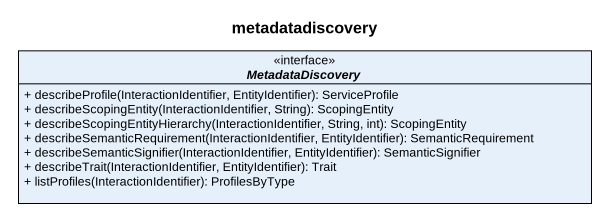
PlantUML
@startuml
title metadatadiscovery
hide circle
hide empty members
skinparam classAttributeIconSize 0
interface MetadataDiscovery <<interface>> {
  + describeProfile(InteractionIdentifier, EntityIdentifier): ServiceProfile
  + describeScopingEntity(InteractionIdentifier, String): ScopingEntity
  + describeScopingEntityHierarchy(InteractionIdentifier, String, int): ScopingEntity
  + describeSemanticRequirement(InteractionIdentifier, EntityIdentifier): SemanticRequirement
  + describeSemanticSignifier(InteractionIdentifier, EntityIdentifier): SemanticSignifier
  + describeTrait(InteractionIdentifier, EntityIdentifier): Trait
  + listProfiles(InteractionIdentifier): ProfilesByType
}
@enduml
